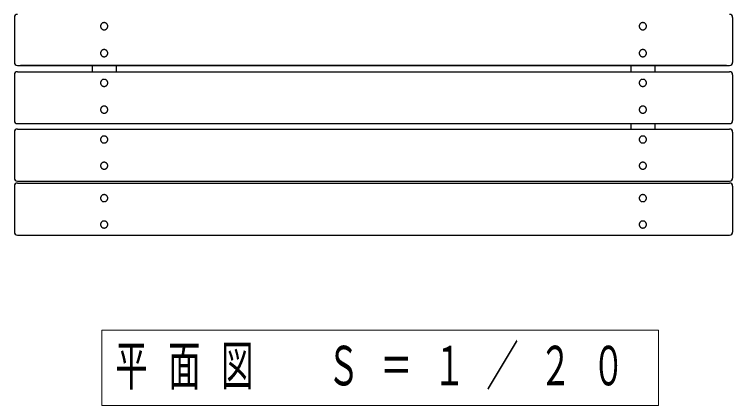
# Model space of a CAD drawing. Units: millimetres on the paper, scale 1:20. Extents: x -365 to 10, y -38 to 257.
# Drawn here: x -286.4 to -226.4, y 180.8 to 213.5 of the extents above; entities that cross this region are included whole.
import ezdxf

# ---------------------------------------------------------------- set-up
doc = ezdxf.new("R2010")
doc.units = ezdxf.units.MM
doc.layers.add('LY_1', color=4, linetype='Continuous', lineweight=25)
doc.styles.add('ＭＳ ゴシック', font='')
doc.styles.get('ＭＳ ゴシック').set_extended_font_data('MS Gothic')

msp = doc.modelspace()

# ---------------------------------------------------------------- linework, layer by layer
at = {"layer": 'LY_1'}
for p, q in [((-286.367, 213.251), (-286.367, 209.484)), ((-226.367, 213.251), (-226.367, 209.484)), ((-286.117, 209.234), (-226.617, 209.234)), ((-279.867, 209.234), (-279.867, 208.713)), ((-277.867, 209.234), (-277.867, 208.713)), ((-234.867, 209.234), (-234.867, 208.713)), ((-232.867, 209.234), (-232.867, 208.713)), ((-286.367, 208.463), (-286.367, 204.635)), ((-286.117, 208.713), (-226.617, 208.713)), ((-226.367, 208.463), (-226.367, 204.635)), ((-286.117, 204.385), (-226.617, 204.385)), ((-234.867, 204.385), (-234.867, 203.924)), ((-232.867, 204.385), (-232.867, 203.924)), ((-286.367, 203.674), (-286.367, 199.825)), ((-286.117, 203.924), (-226.617, 203.924)), ((-226.367, 203.674), (-226.367, 199.825)), ((-286.117, 199.575), (-226.617, 199.575)), ((-286.117, 199.42), (-226.617, 199.42)), ((-286.367, 199.17), (-286.367, 195.322)), ((-226.367, 199.17), (-226.367, 195.322)), ((-286.117, 195.072), (-226.617, 195.072))]:
    msp.add_line(p, q, dxfattribs=at)
at = {"layer": 'LY_1', "color": 7}
msp.add_line((-285.867, 209.263), (-226.867, 209.263), dxfattribs=at)
at = {"layer": 'LY_1', "color": 7, "lineweight": 13}
for p, q in [((-232.554, 187.136), (-279.054, 187.136)), ((-279.054, 187.136), (-279.054, 180.836)), ((-232.554, 180.836), (-232.554, 187.136)), ((-279.054, 180.836), (-232.554, 180.836))]:
    msp.add_line(p, q, dxfattribs=at)
at = {"layer": 'LY_1'}
for points in [[(-278.567, 212.512), (-278.568, 212.538), (-278.572, 212.564), (-278.578, 212.589), (-278.585, 212.614), (-278.595, 212.639), (-278.608, 212.662), (-278.622, 212.684), (-278.638, 212.705), (-278.655, 212.724), (-278.675, 212.742), (-278.695, 212.757), (-278.717, 212.772), (-278.741, 212.784), (-278.765, 212.794), (-278.79, 212.802), (-278.815, 212.807), (-278.841, 212.811), (-278.867, 212.812), (-278.894, 212.811), (-278.919, 212.807), (-278.945, 212.802), (-278.97, 212.794), (-278.994, 212.784), (-279.017, 212.772), (-279.039, 212.757), (-279.06, 212.742), (-279.08, 212.724), (-279.097, 212.705), (-279.113, 212.684), (-279.127, 212.662), (-279.139, 212.639), (-279.149, 212.614), (-279.157, 212.589), (-279.163, 212.564), (-279.166, 212.538), (-279.167, 212.512), (-279.166, 212.486), (-279.163, 212.46), (-279.157, 212.434), (-279.149, 212.409), (-279.139, 212.385), (-279.127, 212.362), (-279.113, 212.34), (-279.097, 212.319), (-279.08, 212.3), (-279.06, 212.282), (-279.039, 212.266), (-279.017, 212.252), (-278.994, 212.24), (-278.97, 212.23), (-278.945, 212.222), (-278.919, 212.216), (-278.894, 212.213), (-278.867, 212.212), (-278.841, 212.213), (-278.815, 212.216), (-278.79, 212.222), (-278.765, 212.23), (-278.741, 212.24), (-278.717, 212.252), (-278.695, 212.266), (-278.675, 212.282), (-278.655, 212.3), (-278.638, 212.319), (-278.622, 212.34), (-278.608, 212.362), (-278.595, 212.385), (-278.585, 212.409), (-278.578, 212.434), (-278.572, 212.46), (-278.568, 212.486)], [(-233.567, 212.512), (-233.569, 212.538), (-233.572, 212.564), (-233.578, 212.589), (-233.585, 212.614), (-233.595, 212.639), (-233.608, 212.662), (-233.622, 212.684), (-233.638, 212.705), (-233.655, 212.724), (-233.675, 212.742), (-233.695, 212.757), (-233.717, 212.772), (-233.741, 212.784), (-233.765, 212.794), (-233.79, 212.802), (-233.815, 212.807), (-233.841, 212.811), (-233.867, 212.812), (-233.894, 212.811), (-233.919, 212.807), (-233.945, 212.802), (-233.97, 212.794), (-233.994, 212.784), (-234.017, 212.772), (-234.039, 212.757), (-234.06, 212.742), (-234.08, 212.724), (-234.097, 212.705), (-234.113, 212.684), (-234.127, 212.662), (-234.139, 212.639), (-234.149, 212.614), (-234.157, 212.589), (-234.163, 212.564), (-234.166, 212.538), (-234.167, 212.512), (-234.166, 212.486), (-234.163, 212.46), (-234.157, 212.434), (-234.149, 212.409), (-234.139, 212.385), (-234.127, 212.362), (-234.113, 212.34), (-234.097, 212.319), (-234.08, 212.3), (-234.06, 212.282), (-234.039, 212.266), (-234.017, 212.252), (-233.994, 212.24), (-233.97, 212.23), (-233.945, 212.222), (-233.919, 212.216), (-233.894, 212.213), (-233.867, 212.212), (-233.841, 212.213), (-233.815, 212.216), (-233.79, 212.222), (-233.765, 212.23), (-233.741, 212.24), (-233.717, 212.252), (-233.695, 212.266), (-233.675, 212.282), (-233.655, 212.3), (-233.638, 212.319), (-233.622, 212.34), (-233.608, 212.362), (-233.595, 212.385), (-233.585, 212.409), (-233.578, 212.434), (-233.572, 212.46), (-233.569, 212.486)], [(-278.567, 210.262), (-278.568, 210.288), (-278.572, 210.314), (-278.578, 210.34), (-278.585, 210.365), (-278.595, 210.389), (-278.608, 210.412), (-278.622, 210.434), (-278.638, 210.455), (-278.655, 210.474), (-278.675, 210.492), (-278.695, 210.508), (-278.717, 210.522), (-278.741, 210.534), (-278.765, 210.544), (-278.79, 210.552), (-278.815, 210.558), (-278.841, 210.561), (-278.867, 210.562), (-278.894, 210.561), (-278.919, 210.558), (-278.945, 210.552), (-278.97, 210.544), (-278.994, 210.534), (-279.017, 210.522), (-279.039, 210.508), (-279.06, 210.492), (-279.08, 210.474), (-279.097, 210.455), (-279.113, 210.434), (-279.127, 210.412), (-279.139, 210.389), (-279.149, 210.365), (-279.157, 210.34), (-279.163, 210.314), (-279.166, 210.288), (-279.167, 210.262), (-279.166, 210.236), (-279.163, 210.21), (-279.157, 210.185), (-279.149, 210.16), (-279.139, 210.136), (-279.127, 210.112), (-279.113, 210.09), (-279.097, 210.07), (-279.08, 210.05), (-279.06, 210.033), (-279.039, 210.017), (-279.017, 210.003), (-278.994, 209.99), (-278.97, 209.98), (-278.945, 209.973), (-278.919, 209.967), (-278.894, 209.964), (-278.867, 209.962), (-278.841, 209.964), (-278.815, 209.967), (-278.79, 209.973), (-278.765, 209.98), (-278.741, 209.99), (-278.717, 210.003), (-278.695, 210.017), (-278.675, 210.033), (-278.655, 210.05), (-278.638, 210.07), (-278.622, 210.09), (-278.608, 210.112), (-278.595, 210.136), (-278.585, 210.16), (-278.578, 210.185), (-278.572, 210.21), (-278.568, 210.236)], [(-233.567, 210.262), (-233.569, 210.288), (-233.572, 210.314), (-233.578, 210.34), (-233.585, 210.365), (-233.595, 210.389), (-233.608, 210.412), (-233.622, 210.434), (-233.638, 210.455), (-233.655, 210.474), (-233.675, 210.492), (-233.695, 210.508), (-233.717, 210.522), (-233.741, 210.534), (-233.765, 210.544), (-233.79, 210.552), (-233.815, 210.558), (-233.841, 210.561), (-233.867, 210.562), (-233.894, 210.561), (-233.919, 210.558), (-233.945, 210.552), (-233.97, 210.544), (-233.994, 210.534), (-234.017, 210.522), (-234.039, 210.508), (-234.06, 210.492), (-234.08, 210.474), (-234.097, 210.455), (-234.113, 210.434), (-234.127, 210.412), (-234.139, 210.389), (-234.149, 210.365), (-234.157, 210.34), (-234.163, 210.314), (-234.166, 210.288), (-234.167, 210.262), (-234.166, 210.236), (-234.163, 210.21), (-234.157, 210.185), (-234.149, 210.16), (-234.139, 210.136), (-234.127, 210.112), (-234.113, 210.09), (-234.097, 210.07), (-234.08, 210.05), (-234.06, 210.033), (-234.039, 210.017), (-234.017, 210.003), (-233.994, 209.99), (-233.97, 209.98), (-233.945, 209.973), (-233.919, 209.967), (-233.894, 209.964), (-233.867, 209.962), (-233.841, 209.964), (-233.815, 209.967), (-233.79, 209.973), (-233.765, 209.98), (-233.741, 209.99), (-233.717, 210.003), (-233.695, 210.017), (-233.675, 210.033), (-233.655, 210.05), (-233.638, 210.07), (-233.622, 210.09), (-233.608, 210.112), (-233.595, 210.136), (-233.585, 210.16), (-233.578, 210.185), (-233.572, 210.21), (-233.569, 210.236)], [(-278.567, 207.781), (-278.568, 207.807), (-278.572, 207.833), (-278.578, 207.858), (-278.585, 207.883), (-278.595, 207.907), (-278.608, 207.93), (-278.622, 207.952), (-278.638, 207.972), (-278.655, 207.991), (-278.675, 208.009), (-278.695, 208.025), (-278.717, 208.039), (-278.741, 208.051), (-278.765, 208.061), (-278.79, 208.068), (-278.815, 208.074), (-278.841, 208.077), (-278.867, 208.079), (-278.894, 208.077), (-278.919, 208.074), (-278.945, 208.068), (-278.97, 208.061), (-278.994, 208.051), (-279.017, 208.039), (-279.039, 208.025), (-279.06, 208.009), (-279.08, 207.991), (-279.097, 207.972), (-279.113, 207.952), (-279.127, 207.93), (-279.139, 207.907), (-279.149, 207.883), (-279.157, 207.858), (-279.163, 207.833), (-279.166, 207.807), (-279.167, 207.781), (-279.166, 207.755), (-279.163, 207.729), (-279.157, 207.704), (-279.149, 207.679), (-279.139, 207.655), (-279.127, 207.632), (-279.113, 207.61), (-279.097, 207.59), (-279.08, 207.571), (-279.06, 207.553), (-279.039, 207.537), (-279.017, 207.523), (-278.994, 207.511), (-278.97, 207.501), (-278.945, 207.494), (-278.919, 207.488), (-278.894, 207.485), (-278.867, 207.483), (-278.841, 207.485), (-278.815, 207.488), (-278.79, 207.494), (-278.765, 207.501), (-278.741, 207.511), (-278.717, 207.523), (-278.695, 207.537), (-278.675, 207.553), (-278.655, 207.571), (-278.638, 207.59), (-278.622, 207.61), (-278.608, 207.632), (-278.595, 207.655), (-278.585, 207.679), (-278.578, 207.704), (-278.572, 207.729), (-278.568, 207.755)], [(-233.567, 207.781), (-233.569, 207.807), (-233.572, 207.833), (-233.578, 207.858), (-233.585, 207.883), (-233.595, 207.907), (-233.608, 207.93), (-233.622, 207.952), (-233.638, 207.972), (-233.655, 207.991), (-233.675, 208.009), (-233.695, 208.025), (-233.717, 208.039), (-233.741, 208.051), (-233.765, 208.061), (-233.79, 208.068), (-233.815, 208.074), (-233.841, 208.077), (-233.867, 208.079), (-233.894, 208.077), (-233.919, 208.074), (-233.945, 208.068), (-233.97, 208.061), (-233.994, 208.051), (-234.017, 208.039), (-234.039, 208.025), (-234.06, 208.009), (-234.08, 207.991), (-234.097, 207.972), (-234.113, 207.952), (-234.127, 207.93), (-234.139, 207.907), (-234.149, 207.883), (-234.157, 207.858), (-234.163, 207.833), (-234.166, 207.807), (-234.167, 207.781), (-234.166, 207.755), (-234.163, 207.729), (-234.157, 207.704), (-234.149, 207.679), (-234.139, 207.655), (-234.127, 207.632), (-234.113, 207.61), (-234.097, 207.59), (-234.08, 207.571), (-234.06, 207.553), (-234.039, 207.537), (-234.017, 207.523), (-233.994, 207.511), (-233.97, 207.501), (-233.945, 207.494), (-233.919, 207.488), (-233.894, 207.485), (-233.867, 207.483), (-233.841, 207.485), (-233.815, 207.488), (-233.79, 207.494), (-233.765, 207.501), (-233.741, 207.511), (-233.717, 207.523), (-233.695, 207.537), (-233.675, 207.553), (-233.655, 207.571), (-233.638, 207.59), (-233.622, 207.61), (-233.608, 207.632), (-233.595, 207.655), (-233.585, 207.679), (-233.578, 207.704), (-233.572, 207.729), (-233.569, 207.755)], [(-278.567, 205.549), (-278.568, 205.575), (-278.572, 205.601), (-278.578, 205.626), (-278.585, 205.651), (-278.595, 205.675), (-278.608, 205.698), (-278.622, 205.72), (-278.638, 205.741), (-278.655, 205.76), (-278.675, 205.777), (-278.695, 205.793), (-278.717, 205.807), (-278.741, 205.819), (-278.765, 205.829), (-278.79, 205.837), (-278.815, 205.842), (-278.841, 205.846), (-278.867, 205.847), (-278.894, 205.846), (-278.919, 205.842), (-278.945, 205.837), (-278.97, 205.829), (-278.994, 205.819), (-279.017, 205.807), (-279.039, 205.793), (-279.06, 205.777), (-279.08, 205.76), (-279.097, 205.741), (-279.113, 205.72), (-279.127, 205.698), (-279.139, 205.675), (-279.149, 205.651), (-279.157, 205.626), (-279.163, 205.601), (-279.166, 205.575), (-279.167, 205.549), (-279.166, 205.523), (-279.163, 205.498), (-279.157, 205.472), (-279.149, 205.447), (-279.139, 205.423), (-279.127, 205.4), (-279.113, 205.379), (-279.097, 205.358), (-279.08, 205.339), (-279.06, 205.321), (-279.039, 205.305), (-279.017, 205.292), (-278.994, 205.28), (-278.97, 205.27), (-278.945, 205.262), (-278.919, 205.256), (-278.894, 205.253), (-278.867, 205.252), (-278.841, 205.253), (-278.815, 205.256), (-278.79, 205.262), (-278.765, 205.27), (-278.741, 205.28), (-278.717, 205.292), (-278.695, 205.305), (-278.675, 205.321), (-278.655, 205.339), (-278.638, 205.358), (-278.622, 205.379), (-278.608, 205.4), (-278.595, 205.423), (-278.585, 205.447), (-278.578, 205.472), (-278.572, 205.498), (-278.568, 205.523)], [(-233.567, 205.549), (-233.569, 205.575), (-233.572, 205.601), (-233.578, 205.626), (-233.585, 205.651), (-233.595, 205.675), (-233.608, 205.698), (-233.622, 205.72), (-233.638, 205.741), (-233.655, 205.76), (-233.675, 205.777), (-233.695, 205.793), (-233.717, 205.807), (-233.741, 205.819), (-233.765, 205.829), (-233.79, 205.837), (-233.815, 205.842), (-233.841, 205.846), (-233.867, 205.847), (-233.894, 205.846), (-233.919, 205.842), (-233.945, 205.837), (-233.97, 205.829), (-233.994, 205.819), (-234.017, 205.807), (-234.039, 205.793), (-234.06, 205.777), (-234.08, 205.76), (-234.097, 205.741), (-234.113, 205.72), (-234.127, 205.698), (-234.139, 205.675), (-234.149, 205.651), (-234.157, 205.626), (-234.163, 205.601), (-234.166, 205.575), (-234.167, 205.549), (-234.166, 205.523), (-234.163, 205.498), (-234.157, 205.472), (-234.149, 205.447), (-234.139, 205.423), (-234.127, 205.4), (-234.113, 205.379), (-234.097, 205.358), (-234.08, 205.339), (-234.06, 205.321), (-234.039, 205.305), (-234.017, 205.292), (-233.994, 205.28), (-233.97, 205.27), (-233.945, 205.262), (-233.919, 205.256), (-233.894, 205.253), (-233.867, 205.252), (-233.841, 205.253), (-233.815, 205.256), (-233.79, 205.262), (-233.765, 205.27), (-233.741, 205.28), (-233.717, 205.292), (-233.695, 205.305), (-233.675, 205.321), (-233.655, 205.339), (-233.638, 205.358), (-233.622, 205.379), (-233.608, 205.4), (-233.595, 205.423), (-233.585, 205.447), (-233.578, 205.472), (-233.572, 205.498), (-233.569, 205.523)], [(-278.567, 203.054), (-278.568, 203.08), (-278.572, 203.105), (-278.578, 203.13), (-278.585, 203.154), (-278.595, 203.178), (-278.608, 203.2), (-278.622, 203.222), (-278.638, 203.242), (-278.655, 203.261), (-278.675, 203.278), (-278.695, 203.293), (-278.717, 203.307), (-278.741, 203.319), (-278.765, 203.328), (-278.79, 203.336), (-278.815, 203.342), (-278.841, 203.345), (-278.867, 203.346), (-278.894, 203.345), (-278.919, 203.342), (-278.945, 203.336), (-278.97, 203.328), (-278.994, 203.319), (-279.017, 203.307), (-279.039, 203.293), (-279.06, 203.278), (-279.08, 203.261), (-279.097, 203.242), (-279.113, 203.222), (-279.127, 203.2), (-279.139, 203.178), (-279.149, 203.154), (-279.157, 203.13), (-279.163, 203.105), (-279.166, 203.08), (-279.167, 203.054), (-279.166, 203.029), (-279.163, 203.004), (-279.157, 202.979), (-279.149, 202.955), (-279.139, 202.931), (-279.127, 202.908), (-279.113, 202.887), (-279.097, 202.867), (-279.08, 202.848), (-279.06, 202.831), (-279.039, 202.815), (-279.017, 202.802), (-278.994, 202.79), (-278.97, 202.78), (-278.945, 202.773), (-278.919, 202.767), (-278.894, 202.764), (-278.867, 202.763), (-278.841, 202.764), (-278.815, 202.767), (-278.79, 202.773), (-278.765, 202.78), (-278.741, 202.79), (-278.717, 202.802), (-278.695, 202.815), (-278.675, 202.831), (-278.655, 202.848), (-278.638, 202.867), (-278.622, 202.887), (-278.608, 202.908), (-278.595, 202.931), (-278.585, 202.955), (-278.578, 202.979), (-278.572, 203.004), (-278.568, 203.029)], [(-233.567, 203.054), (-233.569, 203.08), (-233.572, 203.105), (-233.578, 203.13), (-233.585, 203.154), (-233.595, 203.178), (-233.608, 203.2), (-233.622, 203.222), (-233.638, 203.242), (-233.655, 203.261), (-233.675, 203.278), (-233.695, 203.293), (-233.717, 203.307), (-233.741, 203.319), (-233.765, 203.328), (-233.79, 203.336), (-233.815, 203.342), (-233.841, 203.345), (-233.867, 203.346), (-233.894, 203.345), (-233.919, 203.342), (-233.945, 203.336), (-233.97, 203.328), (-233.994, 203.319), (-234.017, 203.307), (-234.039, 203.293), (-234.06, 203.278), (-234.08, 203.261), (-234.097, 203.242), (-234.113, 203.222), (-234.127, 203.2), (-234.139, 203.178), (-234.149, 203.154), (-234.157, 203.13), (-234.163, 203.105), (-234.166, 203.08), (-234.167, 203.054), (-234.166, 203.029), (-234.163, 203.004), (-234.157, 202.979), (-234.149, 202.955), (-234.139, 202.931), (-234.127, 202.908), (-234.113, 202.887), (-234.097, 202.867), (-234.08, 202.848), (-234.06, 202.831), (-234.039, 202.815), (-234.017, 202.802), (-233.994, 202.79), (-233.97, 202.78), (-233.945, 202.773), (-233.919, 202.767), (-233.894, 202.764), (-233.867, 202.763), (-233.841, 202.764), (-233.815, 202.767), (-233.79, 202.773), (-233.765, 202.78), (-233.741, 202.79), (-233.717, 202.802), (-233.695, 202.815), (-233.675, 202.831), (-233.655, 202.848), (-233.638, 202.867), (-233.622, 202.887), (-233.608, 202.908), (-233.595, 202.931), (-233.585, 202.955), (-233.578, 202.979), (-233.572, 203.004), (-233.569, 203.029)], [(-278.567, 200.866), (-278.568, 200.892), (-278.572, 200.917), (-278.578, 200.942), (-278.585, 200.966), (-278.595, 200.99), (-278.608, 201.012), (-278.622, 201.034), (-278.638, 201.054), (-278.655, 201.073), (-278.675, 201.09), (-278.695, 201.105), (-278.717, 201.119), (-278.741, 201.131), (-278.765, 201.14), (-278.79, 201.148), (-278.815, 201.154), (-278.841, 201.157), (-278.867, 201.158), (-278.894, 201.157), (-278.919, 201.154), (-278.945, 201.148), (-278.97, 201.14), (-278.994, 201.131), (-279.017, 201.119), (-279.039, 201.105), (-279.06, 201.09), (-279.08, 201.073), (-279.097, 201.054), (-279.113, 201.034), (-279.127, 201.012), (-279.139, 200.99), (-279.149, 200.966), (-279.157, 200.942), (-279.163, 200.917), (-279.166, 200.892), (-279.167, 200.866), (-279.166, 200.841), (-279.163, 200.816), (-279.157, 200.791), (-279.149, 200.766), (-279.139, 200.743), (-279.127, 200.72), (-279.113, 200.699), (-279.097, 200.679), (-279.08, 200.66), (-279.06, 200.643), (-279.039, 200.627), (-279.017, 200.614), (-278.994, 200.602), (-278.97, 200.592), (-278.945, 200.584), (-278.919, 200.579), (-278.894, 200.576), (-278.867, 200.574), (-278.841, 200.576), (-278.815, 200.579), (-278.79, 200.584), (-278.765, 200.592), (-278.741, 200.602), (-278.717, 200.614), (-278.695, 200.627), (-278.675, 200.643), (-278.655, 200.66), (-278.638, 200.679), (-278.622, 200.699), (-278.608, 200.72), (-278.595, 200.743), (-278.585, 200.766), (-278.578, 200.791), (-278.572, 200.816), (-278.568, 200.841)], [(-233.567, 200.866), (-233.569, 200.892), (-233.572, 200.917), (-233.578, 200.942), (-233.585, 200.966), (-233.595, 200.99), (-233.608, 201.012), (-233.622, 201.034), (-233.638, 201.054), (-233.655, 201.073), (-233.675, 201.09), (-233.695, 201.105), (-233.717, 201.119), (-233.741, 201.131), (-233.765, 201.14), (-233.79, 201.148), (-233.815, 201.154), (-233.841, 201.157), (-233.867, 201.158), (-233.894, 201.157), (-233.919, 201.154), (-233.945, 201.148), (-233.97, 201.14), (-233.994, 201.131), (-234.017, 201.119), (-234.039, 201.105), (-234.06, 201.09), (-234.08, 201.073), (-234.097, 201.054), (-234.113, 201.034), (-234.127, 201.012), (-234.139, 200.99), (-234.149, 200.966), (-234.157, 200.942), (-234.163, 200.917), (-234.166, 200.892), (-234.167, 200.866), (-234.166, 200.841), (-234.163, 200.816), (-234.157, 200.791), (-234.149, 200.766), (-234.139, 200.743), (-234.127, 200.72), (-234.113, 200.699), (-234.097, 200.679), (-234.08, 200.66), (-234.06, 200.643), (-234.039, 200.627), (-234.017, 200.614), (-233.994, 200.602), (-233.97, 200.592), (-233.945, 200.584), (-233.919, 200.579), (-233.894, 200.576), (-233.867, 200.574), (-233.841, 200.576), (-233.815, 200.579), (-233.79, 200.584), (-233.765, 200.592), (-233.741, 200.602), (-233.717, 200.614), (-233.695, 200.627), (-233.675, 200.643), (-233.655, 200.66), (-233.638, 200.679), (-233.622, 200.699), (-233.608, 200.72), (-233.595, 200.743), (-233.585, 200.766), (-233.578, 200.791), (-233.572, 200.816), (-233.569, 200.841)], [(-278.567, 198.158), (-278.568, 198.183), (-278.572, 198.209), (-278.578, 198.234), (-278.585, 198.258), (-278.595, 198.282), (-278.608, 198.304), (-278.622, 198.326), (-278.638, 198.346), (-278.655, 198.365), (-278.675, 198.383), (-278.695, 198.398), (-278.717, 198.412), (-278.741, 198.424), (-278.765, 198.434), (-278.79, 198.441), (-278.815, 198.447), (-278.841, 198.45), (-278.867, 198.451), (-278.894, 198.45), (-278.919, 198.447), (-278.945, 198.441), (-278.97, 198.434), (-278.994, 198.424), (-279.017, 198.412), (-279.039, 198.398), (-279.06, 198.383), (-279.08, 198.365), (-279.097, 198.346), (-279.113, 198.326), (-279.127, 198.304), (-279.139, 198.282), (-279.149, 198.258), (-279.157, 198.234), (-279.163, 198.209), (-279.166, 198.183), (-279.167, 198.158), (-279.166, 198.132), (-279.163, 198.107), (-279.157, 198.082), (-279.149, 198.057), (-279.139, 198.034), (-279.127, 198.011), (-279.113, 197.989), (-279.097, 197.969), (-279.08, 197.95), (-279.06, 197.933), (-279.039, 197.917), (-279.017, 197.904), (-278.994, 197.892), (-278.97, 197.882), (-278.945, 197.874), (-278.919, 197.869), (-278.894, 197.865), (-278.867, 197.864), (-278.841, 197.865), (-278.815, 197.869), (-278.79, 197.874), (-278.765, 197.882), (-278.741, 197.892), (-278.717, 197.904), (-278.695, 197.917), (-278.675, 197.933), (-278.655, 197.95), (-278.638, 197.969), (-278.622, 197.989), (-278.608, 198.011), (-278.595, 198.034), (-278.585, 198.057), (-278.578, 198.082), (-278.572, 198.107), (-278.568, 198.132)], [(-233.567, 198.158), (-233.569, 198.183), (-233.572, 198.209), (-233.578, 198.234), (-233.585, 198.258), (-233.595, 198.282), (-233.608, 198.304), (-233.622, 198.326), (-233.638, 198.346), (-233.655, 198.365), (-233.675, 198.383), (-233.695, 198.398), (-233.717, 198.412), (-233.741, 198.424), (-233.765, 198.434), (-233.79, 198.441), (-233.815, 198.447), (-233.841, 198.45), (-233.867, 198.451), (-233.894, 198.45), (-233.919, 198.447), (-233.945, 198.441), (-233.97, 198.434), (-233.994, 198.424), (-234.017, 198.412), (-234.039, 198.398), (-234.06, 198.383), (-234.08, 198.365), (-234.097, 198.346), (-234.113, 198.326), (-234.127, 198.304), (-234.139, 198.282), (-234.149, 198.258), (-234.157, 198.234), (-234.163, 198.209), (-234.166, 198.183), (-234.167, 198.158), (-234.166, 198.132), (-234.163, 198.107), (-234.157, 198.082), (-234.149, 198.057), (-234.139, 198.034), (-234.127, 198.011), (-234.113, 197.989), (-234.097, 197.969), (-234.08, 197.95), (-234.06, 197.933), (-234.039, 197.917), (-234.017, 197.904), (-233.994, 197.892), (-233.97, 197.882), (-233.945, 197.874), (-233.919, 197.869), (-233.894, 197.865), (-233.867, 197.864), (-233.841, 197.865), (-233.815, 197.869), (-233.79, 197.874), (-233.765, 197.882), (-233.741, 197.892), (-233.717, 197.904), (-233.695, 197.917), (-233.675, 197.933), (-233.655, 197.95), (-233.638, 197.969), (-233.622, 197.989), (-233.608, 198.011), (-233.595, 198.034), (-233.585, 198.057), (-233.578, 198.082), (-233.572, 198.107), (-233.569, 198.132)], [(-278.567, 195.957), (-278.568, 195.983), (-278.572, 196.008), (-278.578, 196.033), (-278.585, 196.057), (-278.595, 196.081), (-278.608, 196.104), (-278.622, 196.125), (-278.638, 196.146), (-278.655, 196.164), (-278.675, 196.182), (-278.695, 196.197), (-278.717, 196.211), (-278.741, 196.223), (-278.765, 196.233), (-278.79, 196.24), (-278.815, 196.246), (-278.841, 196.249), (-278.867, 196.25), (-278.894, 196.249), (-278.919, 196.246), (-278.945, 196.24), (-278.97, 196.233), (-278.994, 196.223), (-279.017, 196.211), (-279.039, 196.197), (-279.06, 196.182), (-279.08, 196.164), (-279.097, 196.146), (-279.113, 196.125), (-279.127, 196.104), (-279.139, 196.081), (-279.149, 196.057), (-279.157, 196.033), (-279.163, 196.008), (-279.166, 195.983), (-279.167, 195.957), (-279.166, 195.931), (-279.163, 195.906), (-279.157, 195.881), (-279.149, 195.857), (-279.139, 195.833), (-279.127, 195.81), (-279.113, 195.789), (-279.097, 195.768), (-279.08, 195.749), (-279.06, 195.732), (-279.039, 195.717), (-279.017, 195.703), (-278.994, 195.691), (-278.97, 195.681), (-278.945, 195.673), (-278.919, 195.668), (-278.894, 195.665), (-278.867, 195.663), (-278.841, 195.665), (-278.815, 195.668), (-278.79, 195.673), (-278.765, 195.681), (-278.741, 195.691), (-278.717, 195.703), (-278.695, 195.717), (-278.675, 195.732), (-278.655, 195.749), (-278.638, 195.768), (-278.622, 195.789), (-278.608, 195.81), (-278.595, 195.833), (-278.585, 195.857), (-278.578, 195.881), (-278.572, 195.906), (-278.568, 195.931)], [(-233.567, 195.957), (-233.569, 195.983), (-233.572, 196.008), (-233.578, 196.033), (-233.585, 196.057), (-233.595, 196.081), (-233.608, 196.104), (-233.622, 196.125), (-233.638, 196.146), (-233.655, 196.164), (-233.675, 196.182), (-233.695, 196.197), (-233.717, 196.211), (-233.741, 196.223), (-233.765, 196.233), (-233.79, 196.24), (-233.815, 196.246), (-233.841, 196.249), (-233.867, 196.25), (-233.894, 196.249), (-233.919, 196.246), (-233.945, 196.24), (-233.97, 196.233), (-233.994, 196.223), (-234.017, 196.211), (-234.039, 196.197), (-234.06, 196.182), (-234.08, 196.164), (-234.097, 196.146), (-234.113, 196.125), (-234.127, 196.104), (-234.139, 196.081), (-234.149, 196.057), (-234.157, 196.033), (-234.163, 196.008), (-234.166, 195.983), (-234.167, 195.957), (-234.166, 195.931), (-234.163, 195.906), (-234.157, 195.881), (-234.149, 195.857), (-234.139, 195.833), (-234.127, 195.81), (-234.113, 195.789), (-234.097, 195.768), (-234.08, 195.749), (-234.06, 195.732), (-234.039, 195.717), (-234.017, 195.703), (-233.994, 195.691), (-233.97, 195.681), (-233.945, 195.673), (-233.919, 195.668), (-233.894, 195.665), (-233.867, 195.663), (-233.841, 195.665), (-233.815, 195.668), (-233.79, 195.673), (-233.765, 195.681), (-233.741, 195.691), (-233.717, 195.703), (-233.695, 195.717), (-233.675, 195.732), (-233.655, 195.749), (-233.638, 195.768), (-233.622, 195.789), (-233.608, 195.81), (-233.595, 195.833), (-233.585, 195.857), (-233.578, 195.881), (-233.572, 195.906), (-233.569, 195.931)]]:
    msp.add_lwpolyline(points, close=True, dxfattribs=at)
for centre, start, end in [((-286.117, 213.251), 89.99998, 179.99996), ((-226.617, 213.251), 0, 89.99998), ((-286.117, 209.484), 179.99998, 270.00002), ((-226.617, 209.484), 269.99996, 0), ((-286.117, 208.463), 89.99998, 179.99996), ((-226.617, 208.463), 0, 89.99998), ((-286.117, 204.635), 179.99998, 270.00002), ((-226.617, 204.635), 269.99996, 0), ((-286.117, 203.674), 89.99998, 179.99996), ((-226.617, 203.674), 0, 89.99998), ((-286.117, 199.825), 179.99998, 270.00002), ((-226.617, 199.825), 269.99996, 0), ((-286.117, 199.17), 89.99998, 179.99996), ((-226.617, 199.17), 0, 89.99998), ((-286.117, 195.322), 179.99998, 270.00002), ((-226.617, 195.322), 269.99996, 0)]:
    msp.add_arc(centre, 0.25, start, end, dxfattribs=at)

# ---------------------------------------------------------------- texts
at = {"layer": 'LY_1', "color": 7, "insert": (-255.804, 183.986), "char_height": 3.299, "attachment_point": 5, "style": 'ＭＳ ゴシック'}
msp.add_mtext('\\T1.64;\\W0.6;平面図\u3000Ｓ＝１／２０', dxfattribs=at)

doc.saveas('drawing.dxf')
